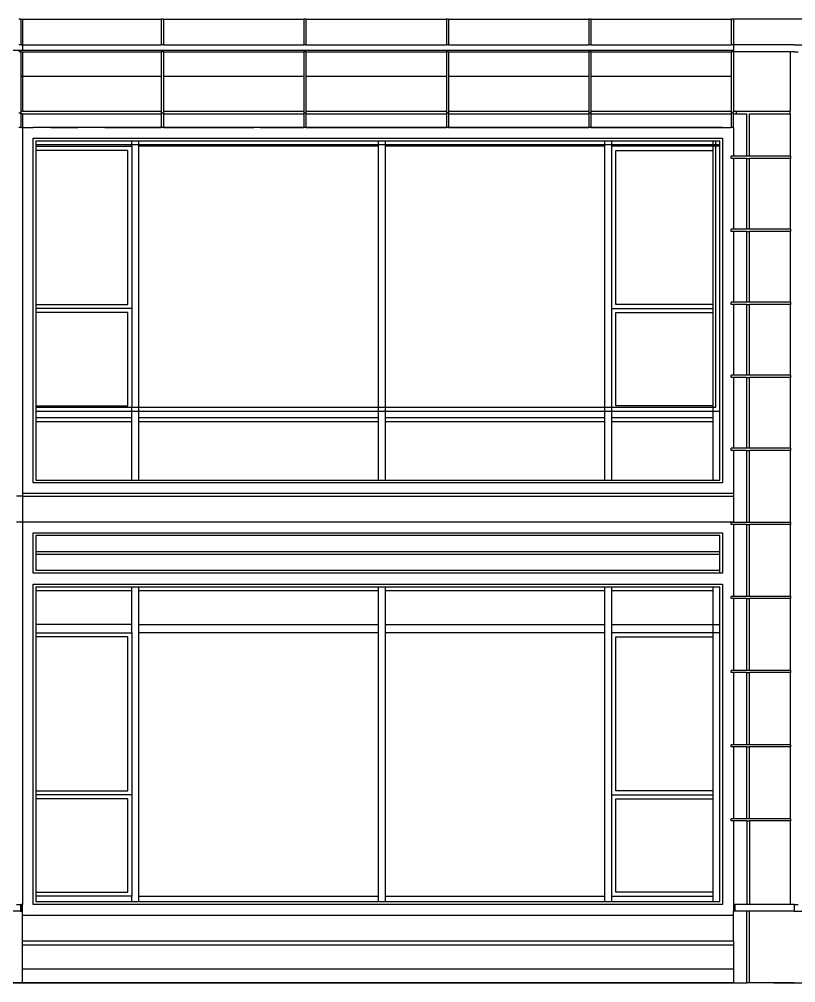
# Model space of a CAD drawing. Extents: x -311 to 61613, y 0 to 58400.
# Drawn here: x 21316 to 27061, y 0 to 7130 of the extents above; entities that cross this region are included whole.
import ezdxf

# ---------------------------------------------------------------- set-up
doc = ezdxf.new("R2010")
doc.units = 0
doc.header["$LTSCALE"] = 1000
doc.header["$MEASUREMENT"] = 0
doc.layers.add('AD-AREA-OUTL', color=31, linetype='Continuous')

msp = doc.modelspace()

# ---------------------------------------------------------------- linework, layer by layer
at = {"layer": 'AD-AREA-OUTL', "color": 252}
for p, q in [((21327.9, 7130.4), (21313, 7130.4)), ((21327.9, 7130.4), (21340.2, 7130.4)), ((21327.9, 7130.4), (21327.9, 6940.4)), ((21340.2, 7130.4), (22367.1, 7130.4)), ((21340.2, 7130.4), (21340.2, 6940.4)), ((22367.1, 7130.4), (22367.1, 6940.4)), ((22382.3, 7130.4), (22367.1, 7130.4)), ((22382.3, 7130.4), (23421.6, 7130.4)), ((22382.3, 7130.4), (22382.3, 6940.4)), ((23421.6, 7130.4), (23421.6, 6940.4)), ((23436.8, 7130.4), (23421.6, 7130.4)), ((23436.8, 7130.4), (24476.1, 7130.4)), ((23436.8, 7130.4), (23436.8, 6940.4)), ((24476.1, 7130.4), (24476.1, 6940.4)), ((24490.9, 7130.4), (24476.1, 7130.4)), ((24490.9, 7130.4), (25530.5, 7130.4)), ((24490.9, 7130.4), (24490.9, 6940.4)), ((25530.5, 7130.4), (25530.5, 6940.4)), ((25545.3, 7130.4), (25530.5, 7130.4)), ((25545.3, 7130.4), (26584.6, 7130.4)), ((25545.3, 7130.4), (25545.3, 6940.4)), ((26584.6, 7130.4), (26584.6, 6940.4)), ((26599.8, 7130.4), (26584.6, 7130.4)), ((27492.7, 7130.4), (26599.8, 7130.4)), ((26599.8, 7130.4), (26599.8, 6940.4)), ((21324.7, 6940.4), (21313, 6940.4)), ((21327.9, 6940.4), (21324.7, 6940.4)), ((21327.9, 6940.4), (21340.2, 6940.4)), ((21340.2, 6940.4), (22367.1, 6940.4)), ((21340.2, 6940.4), (21340.2, 6900)), ((22382.3, 6940.4), (22367.1, 6940.4)), ((22382.3, 6940.4), (23421.6, 6940.4)), ((23436.8, 6940.4), (23421.6, 6940.4)), ((23436.8, 6940.4), (24476.1, 6940.4)), ((24490.9, 6940.4), (24476.1, 6940.4)), ((24490.9, 6940.4), (25530.5, 6940.4)), ((25545.3, 6940.4), (25530.5, 6940.4)), ((25545.3, 6940.4), (26584.6, 6940.4)), ((26599.8, 6940.4), (26584.6, 6940.4)), ((26599.8, 6940.4), (26599.8, 6900)), ((27049.9, 6940.4), (26599.8, 6940.4)), ((27049.9, 6940.4), (27492.7, 6940.4)), ((21324.7, 6900), (20890.1, 6900)), ((21327.9, 6890.3), (21313, 6890.3)), ((21340.2, 6900), (21324.7, 6900)), ((21327.9, 6890.3), (21340.2, 6890.4)), ((21327.9, 6890.3), (21327.9, 6710)), ((26599.8, 6900), (21340.2, 6900)), ((21340.2, 6890.4), (21340.2, 6710)), ((21340.2, 6890.4), (22367.1, 6890.3)), ((22367.1, 6890.3), (22367.1, 6710)), ((22382.3, 6890.3), (22367.1, 6890.3)), ((22382.3, 6890.3), (22382.3, 6710)), ((22382.3, 6890.3), (23421.6, 6890.3)), ((23421.6, 6890.3), (23421.6, 6710)), ((23436.8, 6890.3), (23421.6, 6890.3)), ((23436.8, 6890.3), (23436.8, 6710)), ((23436.8, 6890.3), (24476.1, 6890.3)), ((24476.1, 6890.3), (24476.1, 6710)), ((24490.9, 6890.3), (24476.1, 6890.3)), ((24490.9, 6890.3), (24490.9, 6710)), ((24490.9, 6890.3), (25530.5, 6890.3)), ((25530.5, 6890.3), (25530.5, 6710)), ((25545.3, 6890.3), (25530.5, 6890.3)), ((25545.3, 6890.3), (25545.3, 6710)), ((25545.3, 6890.3), (26584.6, 6890.3)), ((26584.6, 6890.3), (26584.6, 6710)), ((26599.8, 6890.3), (26584.6, 6890.3)), ((26599.8, 6900), (26599.8, 6890.3)), ((26599.8, 6890.3), (26599.8, 6450.3)), ((27019.9, 6890.3), (26599.8, 6890.3)), ((27049.9, 6890.3), (27019.9, 6890.3)), ((27019.9, 6890.3), (27019.9, 6450.3)), ((27049.9, 6890.3), (27079.9, 6890.3)), ((21327.9, 6710), (21327.9, 6450.3)), ((21327.9, 6710), (21340.2, 6710)), ((21340.2, 6710), (22367.1, 6710)), ((21340.2, 6710), (21340.2, 6450.3)), ((22367.1, 6710), (22367.1, 6450.3)), ((22382.3, 6710), (22382.3, 6450.3)), ((22382.3, 6710), (23421.6, 6710)), ((23421.6, 6710), (23421.6, 6450.3)), ((23436.8, 6710), (23436.8, 6450.3)), ((23436.8, 6710), (24476.1, 6710)), ((24476.1, 6710), (24476.1, 6450.3)), ((24490.9, 6710), (24490.9, 6450.3)), ((24490.9, 6710), (25530.5, 6710)), ((25530.5, 6710), (25530.5, 6450.3)), ((25545.3, 6710), (25545.3, 6450.3)), ((25545.3, 6710), (26584.6, 6710)), ((26584.6, 6710), (26584.6, 6450.3)), ((21327.9, 6434.8), (21313, 6434.8)), ((21327.9, 6450.3), (21327.9, 6434.8)), ((21340.2, 6450.3), (21327.9, 6450.3)), ((21327.9, 6430.3), (21327.9, 6434.8)), ((21327.9, 6430.3), (21327.9, 6330.3)), ((21340.2, 6430.3), (21327.9, 6430.3)), ((21340.2, 6450.3), (22367.1, 6450.3)), ((21340.2, 6430.3), (21340.2, 6330.3)), ((21340.2, 6430.3), (22367.1, 6430.3)), ((22367.1, 6450.3), (22367.1, 6434.8)), ((22367.1, 6434.8), (22367.1, 6430.3)), ((22382.3, 6434.8), (22367.1, 6434.8)), ((22367.1, 6430.3), (22367.1, 6330.3)), ((22382.3, 6450.3), (22382.3, 6434.8)), ((22382.3, 6450.3), (23421.6, 6450.3)), ((22382.3, 6430.3), (22382.3, 6434.8)), ((22382.3, 6430.3), (22382.3, 6330.3)), ((22382.3, 6430.3), (23421.6, 6430.3)), ((23421.6, 6450.3), (23421.6, 6434.8)), ((23421.6, 6434.8), (23421.6, 6430.3)), ((23436.8, 6434.8), (23421.6, 6434.8)), ((23421.6, 6430.3), (23421.6, 6330.3)), ((23436.8, 6450.3), (23436.8, 6434.8)), ((23436.8, 6450.3), (24476.1, 6450.3)), ((23436.8, 6430.3), (23436.8, 6434.8)), ((23436.8, 6430.3), (23436.8, 6330.3)), ((23436.8, 6430.3), (24476.1, 6430.3)), ((24476.1, 6450.3), (24476.1, 6434.8)), ((24476.1, 6434.8), (24476.1, 6430.3)), ((24490.9, 6434.8), (24476.1, 6434.8)), ((24476.1, 6430.3), (24476.1, 6330.3)), ((24490.9, 6450.3), (24490.9, 6434.8)), ((24490.9, 6450.3), (25530.5, 6450.3)), ((24490.9, 6430.3), (24490.9, 6434.8)), ((24490.9, 6430.3), (24490.9, 6330.3)), ((24490.9, 6430.3), (25530.5, 6430.3)), ((25530.5, 6450.3), (25530.5, 6434.8)), ((25530.5, 6434.8), (25530.5, 6430.3)), ((25545.3, 6434.8), (25530.5, 6434.8)), ((25530.5, 6430.3), (25530.5, 6330.3)), ((25545.3, 6450.3), (25545.3, 6434.8)), ((25545.3, 6450.3), (26584.6, 6450.3)), ((25545.3, 6430.3), (25545.3, 6434.8)), ((25545.3, 6430.3), (25545.3, 6330.3)), ((25545.3, 6430.3), (26584.6, 6430.3)), ((26584.6, 6450.3), (26584.6, 6434.8)), ((26584.6, 6434.8), (26584.6, 6430.3)), ((26599.8, 6434.8), (26584.6, 6434.8)), ((26584.6, 6430.3), (26584.6, 6330.3)), ((26599.8, 6434.8), (26599.8, 6450.3)), ((26599.8, 6450.3), (26619.9, 6450.3)), ((26599.8, 6430.3), (26599.8, 6434.8)), ((26599.8, 6330.3), (26599.8, 6430.3)), ((26599.8, 6430.3), (26619.9, 6430.3)), ((26619.9, 6450.3), (26619.9, 6430.3)), ((26619.9, 6450.3), (27019.9, 6450.3)), ((26619.9, 6430.3), (26699.6, 6430.3)), ((26699.6, 6116), (26699.6, 6430.3)), ((26719.7, 6430.3), (27019.9, 6430.3)), ((26719.7, 6116), (26719.7, 6430.3)), ((27019.9, 6430.3), (27019.9, 6450.3)), ((27019.9, 6430.3), (27019.9, 6116)), ((21327.9, 6330.3), (21313, 6330.3)), ((21327.9, 6330.3), (21340.2, 6330.3)), ((21340.2, 6330.3), (21419.9, 6330.3)), ((21340.2, 6330.3), (21340.2, 3620)), ((21499.7, 6330.3), (21419.9, 6330.3)), ((21419.9, 6330), (21419.9, 6330.3)), ((21499.7, 6330), (21419.9, 6330)), ((21549.8, 6330.3), (21499.7, 6330.3)), ((21499.7, 6330.3), (21499.7, 6330)), ((21549.8, 6330), (21499.7, 6330)), ((21549.8, 6330.3), (21650, 6330.3)), ((21549.8, 6330.3), (21549.8, 6330)), ((21650, 6330), (21549.8, 6330)), ((21650, 6330.3), (21749.8, 6330.3)), ((21650, 6330.3), (21650, 6330)), ((21749.8, 6330), (21650, 6330)), ((21796.7, 6330.3), (21749.8, 6330.3)), ((21749.8, 6330), (21749.8, 6330.3)), ((21796.7, 6330), (21749.8, 6330)), ((21796.7, 6330), (21796.7, 6330.3)), ((21949.8, 6330.3), (21796.7, 6330.3)), ((21949.8, 6330), (21796.7, 6330)), ((21949.8, 6330), (21949.8, 6330.3)), ((21949.8, 6330.3), (22149.8, 6330.3)), ((22149.8, 6330), (21949.8, 6330)), ((22149.8, 6330.3), (22199.9, 6330.3)), ((22149.8, 6330), (22149.8, 6330.3)), ((22199.9, 6330), (22149.8, 6330)), ((22199.9, 6330.3), (22367.1, 6330.3)), ((22199.9, 6330), (22199.9, 6330.3)), ((23053, 6330), (22199.9, 6330)), ((22382.3, 6330.3), (22367.1, 6330.3)), ((22382.3, 6330.3), (23053, 6330.3)), ((23099.9, 6330.3), (23053, 6330.3)), ((23053, 6330), (23053, 6330.3)), ((23099.9, 6330), (23053, 6330)), ((23099.9, 6330.3), (23199.7, 6330.3)), ((23099.9, 6330.3), (23099.9, 6330)), ((23199.7, 6330), (23099.9, 6330)), ((23199.7, 6330.3), (23200.1, 6330.3)), ((23199.7, 6330.3), (23199.7, 6330)), ((23200.1, 6330), (23199.7, 6330)), ((23200.1, 6330.3), (23421.6, 6330.3)), ((23200.1, 6330.3), (23200.1, 6330)), ((23619.9, 6330), (23200.1, 6330)), ((23436.8, 6330.3), (23421.6, 6330.3)), ((23436.8, 6330.3), (23619.9, 6330.3)), ((23619.9, 6330.3), (23650.2, 6330.3)), ((23619.9, 6330), (23619.9, 6330.3)), ((23650.2, 6330), (23619.9, 6330)), ((23650.2, 6330.3), (23679.8, 6330.3)), ((23650.2, 6330.3), (23650.2, 6330)), ((23679.8, 6330), (23650.2, 6330)), ((23679.8, 6330.3), (23916.6, 6330.3)), ((23679.8, 6330), (23679.8, 6330.3)), ((23916.6, 6330), (23679.8, 6330)), ((23916.6, 6330.3), (23974.8, 6330.3)), ((23916.6, 6330), (23916.6, 6330.3)), ((23974.8, 6330), (23916.6, 6330)), ((23974.8, 6330.3), (24024.9, 6330.3)), ((23974.8, 6330), (23974.8, 6330.3)), ((24024.9, 6330), (23974.8, 6330)), ((24024.9, 6330.3), (24099.6, 6330.3)), ((24024.9, 6330), (24024.9, 6330.3)), ((24099.6, 6330), (24024.9, 6330)), ((24099.6, 6330.3), (24100, 6330.3)), ((24099.6, 6330), (24099.6, 6330.3)), ((24100, 6330), (24099.6, 6330)), ((24100, 6330.3), (24100, 6330)), ((24100, 6330.3), (24149.7, 6330.3)), ((24149.7, 6330), (24100, 6330)), ((24149.7, 6330.3), (24199.8, 6330.3)), ((24149.7, 6330), (24149.7, 6330.3)), ((24199.8, 6330), (24149.7, 6330)), ((24199.8, 6330.3), (24476.1, 6330.3)), ((24199.8, 6330), (24199.8, 6330.3)), ((24949.8, 6330), (24199.8, 6330)), ((24490.9, 6330.3), (24476.1, 6330.3)), ((24490.9, 6330.3), (24949.8, 6330.3)), ((24949.8, 6330.3), (24999.9, 6330.3)), ((24949.8, 6330), (24949.8, 6330.3)), ((24999.9, 6330), (24949.8, 6330)), ((24999.9, 6330.3), (25530.5, 6330.3)), ((24999.9, 6330), (24999.9, 6330.3)), ((25649.8, 6330), (24999.9, 6330)), ((25545.3, 6330.3), (25530.5, 6330.3)), ((25545.3, 6330.3), (25649.8, 6330.3)), ((25649.8, 6330.3), (25699.8, 6330.3)), ((25649.8, 6330), (25649.8, 6330.3)), ((25699.8, 6330), (25649.8, 6330)), ((25699.8, 6330), (25699.8, 6330.3)), ((25699.8, 6330.3), (26449.9, 6330.3)), ((26449.9, 6330), (25699.8, 6330)), ((26449.9, 6330.3), (26470, 6330.3)), ((26449.9, 6330.3), (26449.9, 6330)), ((26470, 6330), (26449.9, 6330)), ((26470, 6330.3), (26500, 6330.3)), ((26470, 6330), (26470, 6330.3)), ((26500, 6330), (26470, 6330)), ((26500, 6330), (26500, 6330.3)), ((26500, 6330.3), (26519.7, 6330.3)), ((26519.7, 6330), (26500, 6330)), ((26519.7, 6330.3), (26584.6, 6330.3)), ((26519.7, 6330.3), (26519.7, 6330)), ((26599.8, 6330.3), (26584.6, 6330.3)), ((26599.8, 6330.3), (26599.8, 6116)), ((21419.9, 6250), (26519.7, 6250)), ((21419.9, 3700), (21419.9, 6250)), ((21440, 6230), (21440, 6200)), ((21440, 6230), (22149.8, 6230)), ((22149.8, 6230), (22199.9, 6230)), ((22149.8, 6200), (22149.8, 6230)), ((22199.9, 6200), (22199.9, 6230)), ((22199.9, 6230), (23974.8, 6230)), ((23974.8, 6200), (23974.8, 6230)), ((23974.8, 6230), (24024.9, 6230)), ((24024.9, 6200), (24024.9, 6230)), ((24024.9, 6230), (25649.8, 6230)), ((25649.8, 6230), (25699.8, 6230)), ((25649.8, 6200), (25649.8, 6230)), ((25699.8, 6230), (26449.9, 6230)), ((25699.8, 6200), (25699.8, 6230)), ((26449.9, 6230), (26470, 6230)), ((26449.9, 6200), (26449.9, 6230)), ((26470, 6230), (26500, 6230)), ((26470, 6200), (26470, 6230)), ((26500, 6200), (26500, 6230)), ((26519.7, 6250), (26519.7, 3700)), ((21440, 6200), (21440, 6190)), ((22149.8, 6200), (21440, 6200)), ((21440, 6190), (21440, 6160)), ((21440, 6190), (22149.8, 6190)), ((21440, 6160), (21440, 5020)), ((22119.9, 6160), (21440, 6160)), ((22119.9, 5020), (22119.9, 6160)), ((22199.9, 6200), (22149.8, 6200)), ((22149.8, 6190), (22149.8, 6200)), ((22149.8, 6190), (22149.8, 4990)), ((22199.9, 6190), (22199.9, 6200)), ((23974.8, 6200), (22199.9, 6200)), ((22199.9, 4260), (22199.9, 6190)), ((23974.8, 6190), (22199.9, 6190)), ((23974.8, 6190), (23974.8, 6200)), ((24024.9, 6200), (23974.8, 6200)), ((23974.8, 4260), (23974.8, 6190)), ((24024.9, 6190), (24024.9, 6200)), ((25649.8, 6200), (24024.9, 6200)), ((24024.9, 4260), (24024.9, 6190)), ((25649.8, 6190), (24024.9, 6190)), ((25699.8, 6200), (25649.8, 6200)), ((25649.8, 6190), (25649.8, 6200)), ((25649.8, 4260), (25649.8, 6190)), ((26449.9, 6200), (25699.8, 6200)), ((25699.8, 6190), (25699.8, 6200)), ((25699.8, 4990), (25699.8, 6190)), ((26449.9, 6190), (25699.8, 6190)), ((25729.8, 6160), (26449.9, 6160)), ((25729.8, 5020), (25729.8, 6160)), ((26470, 6200), (26449.9, 6200)), ((26449.9, 6190), (26449.9, 6200)), ((26449.9, 6160), (26449.9, 6190)), ((26470, 6190), (26449.9, 6190)), ((26449.9, 5020), (26449.9, 6160)), ((26500, 6200), (26470, 6200)), ((26470, 6190), (26470, 6200)), ((26500, 6190), (26470, 6190)), ((26470, 4260), (26470, 6190)), ((26500, 6190), (26500, 6200)), ((26500, 4230), (26500, 6190)), ((26599.8, 6116), (26584.6, 6116)), ((26584.6, 6101), (26584.6, 6116)), ((26599.8, 6101), (26584.6, 6101)), ((26699.6, 6116), (26599.8, 6116)), ((26599.8, 6101), (26599.8, 5575.8)), ((26699.6, 6101), (26599.8, 6101)), ((26719.7, 6116), (26699.6, 6116)), ((26699.6, 5575.8), (26699.6, 6101)), ((26699.6, 6101), (26719.7, 6101)), ((27019.9, 6116), (26719.7, 6116)), ((27019.9, 6101), (26719.7, 6101)), ((26719.7, 5575.8), (26719.7, 6101)), ((27023.8, 6116), (27019.9, 6116)), ((27019.9, 6101), (27019.9, 5575.8)), ((27019.9, 6101), (27023.8, 6101)), ((27023.8, 6101), (27023.8, 6116)), ((26599.8, 5575.8), (26584.6, 5575.8)), ((26584.6, 5560.8), (26584.6, 5575.8)), ((26699.6, 5575.8), (26599.8, 5575.8)), ((26719.7, 5575.8), (26699.6, 5575.8)), ((27019.9, 5575.8), (26719.7, 5575.8)), ((27023.8, 5575.8), (27019.9, 5575.8)), ((27023.8, 5560.8), (27023.8, 5575.8)), ((26599.8, 5560.8), (26584.6, 5560.8)), ((26699.6, 5560.8), (26599.8, 5560.8)), ((26599.8, 5560.8), (26599.8, 5035.5)), ((26699.6, 5035.5), (26699.6, 5560.8)), ((26699.6, 5560.8), (26719.7, 5560.8)), ((27019.9, 5560.8), (26719.7, 5560.8)), ((26719.7, 5035.5), (26719.7, 5560.8)), ((27019.9, 5560.8), (27019.9, 5035.5)), ((27019.9, 5560.8), (27023.8, 5560.8)), ((21440, 5020), (21440, 4990)), ((21440, 5020), (22119.9, 5020)), ((26449.9, 5020), (25729.8, 5020)), ((26449.9, 4990), (26449.9, 5020)), ((26599.8, 5035.5), (26584.6, 5035.5)), ((26584.6, 5020.5), (26584.6, 5035.5)), ((26599.8, 5020.5), (26584.6, 5020.5)), ((26699.6, 5035.5), (26599.8, 5035.5)), ((26699.6, 5020.5), (26599.8, 5020.5)), ((26599.8, 5020.5), (26599.8, 4495.3)), ((26719.7, 5035.5), (26699.6, 5035.5)), ((26699.6, 4495.3), (26699.6, 5020.5)), ((26699.6, 5020.5), (26719.7, 5020.5)), ((27019.9, 5035.5), (26719.7, 5035.5)), ((27019.9, 5020.5), (26719.7, 5020.5)), ((26719.7, 4495.3), (26719.7, 5020.5)), ((27023.8, 5035.5), (27019.9, 5035.5)), ((27019.9, 5020.5), (27019.9, 4495.3)), ((27019.9, 5020.5), (27023.8, 5020.5)), ((27023.8, 5020.5), (27023.8, 5035.5)), ((21440, 4990), (21440, 4960)), ((22149.8, 4990), (21440, 4990)), ((21440, 4960), (21440, 4270)), ((22119.9, 4960), (21440, 4960)), ((22119.9, 4270), (22119.9, 4960)), ((22149.8, 4990), (22149.8, 4260)), ((25699.8, 4260), (25699.8, 4990)), ((25699.8, 4990), (26449.9, 4990)), ((25729.8, 4960), (26449.9, 4960)), ((25729.8, 4270), (25729.8, 4960)), ((26449.9, 4960), (26449.9, 4990)), ((26449.9, 4270), (26449.9, 4960)), ((26599.8, 4495.3), (26584.6, 4495.3)), ((26584.6, 4480.3), (26584.6, 4495.3)), ((26699.6, 4495.3), (26599.8, 4495.3)), ((26719.7, 4495.3), (26699.6, 4495.3)), ((27019.9, 4495.3), (26719.7, 4495.3)), ((27023.8, 4495.3), (27019.9, 4495.3)), ((27023.8, 4480.3), (27023.8, 4495.3)), ((26599.8, 4480.3), (26584.6, 4480.3)), ((26599.8, 4480.3), (26599.8, 3955)), ((26699.6, 4480.3), (26599.8, 4480.3)), ((26699.6, 3955), (26699.6, 4480.3)), ((26699.6, 4480.3), (26719.7, 4480.3)), ((27019.9, 4480.3), (26719.7, 4480.3)), ((26719.7, 3955), (26719.7, 4480.3)), ((27019.9, 4480.3), (27019.9, 3955)), ((27019.9, 4480.3), (27023.8, 4480.3)), ((21440, 4270), (21440, 4260)), ((21440, 4270), (22119.9, 4270)), ((21440, 4260), (21440, 4230)), ((21440, 4260), (22149.8, 4260)), ((21440, 4230), (21440, 4180)), ((21440, 4230), (22149.8, 4230)), ((22149.8, 4230), (22149.8, 4260)), ((22149.8, 4260), (22199.9, 4260)), ((22149.8, 4180), (22149.8, 4230)), ((22149.8, 4230), (22199.9, 4230)), ((22199.9, 4230), (22199.9, 4260)), ((22199.9, 4260), (23974.8, 4260)), ((22199.9, 4180), (22199.9, 4230)), ((22199.9, 4230), (23974.8, 4230)), ((23974.8, 4230), (23974.8, 4260)), ((23974.8, 4260), (24024.9, 4260)), ((23974.8, 4230), (24024.9, 4230)), ((23974.8, 4180), (23974.8, 4230)), ((24024.9, 4260), (25649.8, 4260)), ((24024.9, 4230), (24024.9, 4260)), ((24024.9, 4230), (25649.8, 4230)), ((24024.9, 4180), (24024.9, 4230)), ((25649.8, 4260), (25699.8, 4260)), ((25649.8, 4230), (25649.8, 4260)), ((25649.8, 4230), (25699.8, 4230)), ((25649.8, 4180), (25649.8, 4230)), ((25699.8, 4260), (26449.9, 4260)), ((25699.8, 4230), (25699.8, 4260)), ((25699.8, 4230), (26449.9, 4230)), ((25699.8, 4180), (25699.8, 4230)), ((26449.9, 4270), (25729.8, 4270)), ((26449.9, 4260), (26449.9, 4270)), ((26449.9, 4260), (26470, 4260)), ((26449.9, 4230), (26449.9, 4260)), ((26449.9, 4230), (26500, 4230)), ((26449.9, 4180), (26449.9, 4230)), ((26500, 3720), (26500, 4230)), ((21440, 4180), (21440, 4150)), ((22149.8, 4180), (21440, 4180)), ((21440, 4150), (21440, 3720)), ((22149.8, 4150), (21440, 4150)), ((22149.8, 4150), (22149.8, 4180)), ((22149.8, 3720), (22149.8, 4150)), ((22199.9, 4150), (22199.9, 4180)), ((23974.8, 4180), (22199.9, 4180)), ((22199.9, 3720), (22199.9, 4150)), ((23974.8, 4150), (22199.9, 4150)), ((23974.8, 4150), (23974.8, 4180)), ((23974.8, 3720), (23974.8, 4150)), ((24024.9, 4150), (24024.9, 4180)), ((25649.8, 4180), (24024.9, 4180)), ((24024.9, 3720), (24024.9, 4150)), ((25649.8, 4150), (24024.9, 4150)), ((25649.8, 4150), (25649.8, 4180)), ((25649.8, 3720), (25649.8, 4150)), ((25699.8, 4150), (25699.8, 4180)), ((26449.9, 4180), (25699.8, 4180)), ((25699.8, 3720), (25699.8, 4150)), ((26449.9, 4150), (25699.8, 4150)), ((26449.9, 4150), (26449.9, 4180)), ((26449.9, 3720), (26449.9, 4150)), ((26599.8, 3955), (26584.6, 3955)), ((26584.6, 3940), (26584.6, 3955)), ((26599.8, 3940), (26584.6, 3940)), ((26699.6, 3955), (26599.8, 3955)), ((26599.8, 3940), (26599.8, 3620)), ((26699.6, 3940), (26599.8, 3940)), ((26719.7, 3955), (26699.6, 3955)), ((26699.6, 3406.7), (26699.6, 3940)), ((26699.6, 3940), (26719.7, 3940)), ((27019.9, 3955), (26719.7, 3955)), ((27019.9, 3940), (26719.7, 3940)), ((26719.7, 3406.7), (26719.7, 3940)), ((27023.8, 3955), (27019.9, 3955)), ((27019.9, 3940), (27019.9, 3406.7)), ((27019.9, 3940), (27023.8, 3940)), ((27023.8, 3940), (27023.8, 3955)), ((21440, 3720), (22149.8, 3720)), ((22149.8, 3720), (22199.9, 3720)), ((22199.9, 3720), (23974.8, 3720)), ((23974.8, 3720), (24024.9, 3720)), ((24024.9, 3720), (25649.8, 3720)), ((25649.8, 3720), (25699.8, 3720)), ((25699.8, 3720), (26449.9, 3720)), ((26449.9, 3720), (26500, 3720)), ((26519.7, 3700), (21419.9, 3700)), ((21340.2, 3600), (21294.7, 3600)), ((21340.2, 3620), (21340.2, 3600)), ((26599.8, 3620), (21340.2, 3620)), ((21340.2, 3600), (26599.8, 3600)), ((21340.2, 3600), (21340.2, 3410)), ((26599.8, 3620), (26599.8, 3600)), ((26599.8, 3600), (26599.8, 3410)), ((21294.7, 3410), (21340.2, 3410)), ((21340.2, 3410), (21340.2, 580)), ((21340.2, 3410), (26599.8, 3410)), ((26599.8, 3406.7), (26584.6, 3406.7)), ((26584.6, 3391.7), (26584.6, 3406.7)), ((26599.8, 3391.7), (26584.6, 3391.7)), ((26599.8, 3410), (26599.8, 3406.7)), ((26699.6, 3406.7), (26599.8, 3406.7)), ((26699.6, 3391.7), (26599.8, 3391.7)), ((26599.8, 3391.7), (26599.8, 2858.4)), ((26719.7, 3406.7), (26699.6, 3406.7)), ((26699.6, 2858.4), (26699.6, 3391.7)), ((26699.6, 3391.7), (26719.7, 3391.7)), ((27019.9, 3406.7), (26719.7, 3406.7)), ((27019.9, 3391.7), (26719.7, 3391.7)), ((26719.7, 2858.4), (26719.7, 3391.7)), ((27023.8, 3406.7), (27019.9, 3406.7)), ((27019.9, 3391.7), (27019.9, 2858.4)), ((27019.9, 3391.7), (27023.8, 3391.7)), ((27023.8, 3391.7), (27023.8, 3406.7)), ((21419.9, 3030), (21419.9, 3330)), ((21419.9, 3330), (26519.7, 3330)), ((21440, 3310), (21440, 3190)), ((26500, 3310), (21440, 3310)), ((26500, 3190), (26500, 3310)), ((26519.7, 3330), (26519.7, 3030)), ((21440, 3190), (21440, 3170)), ((26500, 3190), (21440, 3190)), ((21440, 3170), (21440, 3050)), ((26500, 3170), (21440, 3170)), ((26500, 3170), (26500, 3190)), ((26500, 3050), (26500, 3170)), ((26500, 3030), (21419.9, 3030)), ((26500, 3050), (21440, 3050)), ((26500, 3030), (26500, 3050)), ((26519.7, 3030), (26500, 3030)), ((21419.9, 2950), (26519.7, 2950)), ((21419.9, 580), (21419.9, 2950)), ((21440, 2930), (22149.8, 2930)), ((21440, 2930), (21440, 2900)), ((22149.8, 2900), (22149.8, 2930)), ((22149.8, 2930), (22199.9, 2930)), ((22199.9, 2900), (22199.9, 2930)), ((22199.9, 2930), (23974.8, 2930)), ((23974.8, 2900), (23974.8, 2930)), ((23974.8, 2930), (24024.9, 2930)), ((24024.9, 2900), (24024.9, 2930)), ((24024.9, 2930), (25649.8, 2930)), ((25649.8, 2930), (25699.8, 2930)), ((25649.8, 2900), (25649.8, 2930)), ((25699.8, 2930), (26449.9, 2930)), ((25699.8, 2900), (25699.8, 2930)), ((26449.9, 2900), (26449.9, 2930)), ((26449.9, 2930), (26500, 2930)), ((26500, 2650), (26500, 2930)), ((26519.7, 2950), (26519.7, 580)), ((21440, 2900), (21440, 2650)), ((22149.8, 2900), (21440, 2900)), ((22149.8, 2650), (22149.8, 2900)), ((22199.9, 2650), (22199.9, 2900)), ((23974.8, 2900), (22199.9, 2900)), ((23974.8, 2650), (23974.8, 2900)), ((24024.9, 2650), (24024.9, 2900)), ((25649.8, 2900), (24024.9, 2900)), ((25649.8, 2650), (25649.8, 2900)), ((25699.8, 2650), (25699.8, 2900)), ((26449.9, 2900), (25699.8, 2900)), ((26449.9, 2650), (26449.9, 2900)), ((26599.8, 2858.4), (26584.6, 2858.4)), ((26584.6, 2843.4), (26584.6, 2858.4)), ((26699.6, 2858.4), (26599.8, 2858.4)), ((26719.7, 2858.4), (26699.6, 2858.4)), ((27019.9, 2858.4), (26719.7, 2858.4)), ((27023.8, 2858.4), (27019.9, 2858.4)), ((27023.8, 2843.4), (27023.8, 2858.4)), ((26599.8, 2843.4), (26584.6, 2843.4)), ((26699.6, 2843.4), (26599.8, 2843.4)), ((26599.8, 2843.4), (26599.8, 2310)), ((26699.6, 2310), (26699.6, 2843.4)), ((26699.6, 2843.4), (26719.7, 2843.4)), ((27019.9, 2843.4), (26719.7, 2843.4)), ((26719.7, 2310), (26719.7, 2843.4)), ((27019.9, 2843.4), (27019.9, 2310)), ((27019.9, 2843.4), (27023.8, 2843.4)), ((21440, 2650), (21440, 2590)), ((22149.8, 2650), (21440, 2650)), ((22149.8, 2590), (22149.8, 2650)), ((22199.9, 2590), (22199.9, 2650)), ((22199.9, 2650), (23974.8, 2650)), ((23974.8, 2590), (23974.8, 2650)), ((24024.9, 2590), (24024.9, 2650)), ((24024.9, 2650), (25649.8, 2650)), ((25649.8, 2590), (25649.8, 2650)), ((25699.8, 2650), (26449.9, 2650)), ((25699.8, 2590), (25699.8, 2650)), ((26449.9, 2590), (26449.9, 2650)), ((26449.9, 2650), (26500, 2650)), ((26500, 2590), (26500, 2650)), ((21440, 2590), (21440, 2560)), ((21440, 2590), (22149.8, 2590)), ((22149.8, 2590), (22149.8, 1390)), ((22199.9, 640), (22199.9, 2590)), ((23974.8, 2590), (22199.9, 2590)), ((23974.8, 640), (23974.8, 2590)), ((24024.9, 640), (24024.9, 2590)), ((25649.8, 2590), (24024.9, 2590)), ((25649.8, 640), (25649.8, 2590)), ((25699.8, 1390), (25699.8, 2590)), ((26449.9, 2590), (25699.8, 2590)), ((26449.9, 2560), (26449.9, 2590)), ((26500, 2590), (26449.9, 2590)), ((26500, 600), (26500, 2590)), ((21440, 2560), (21440, 1420)), ((22119.9, 2560), (21440, 2560)), ((22119.9, 1420), (22119.9, 2560)), ((25729.8, 2560), (26449.9, 2560)), ((25729.8, 1420), (25729.8, 2560)), ((26449.9, 1420), (26449.9, 2560)), ((26599.8, 2310), (26584.6, 2310)), ((26584.6, 2295), (26584.6, 2310)), ((26599.8, 2295), (26584.6, 2295)), ((26699.6, 2310), (26599.8, 2310)), ((26699.6, 2295), (26599.8, 2295)), ((26599.8, 2295), (26599.8, 1761.7)), ((26719.7, 2310), (26699.6, 2310)), ((26699.6, 1761.7), (26699.6, 2295)), ((26699.6, 2295), (26719.7, 2295)), ((27019.9, 2310), (26719.7, 2310)), ((27019.9, 2295), (26719.7, 2295)), ((26719.7, 1761.7), (26719.7, 2295)), ((27023.8, 2310), (27019.9, 2310)), ((27019.9, 2295), (27019.9, 1761.7)), ((27019.9, 2295), (27023.8, 2295)), ((27023.8, 2295), (27023.8, 2310)), ((26599.8, 1761.7), (26584.6, 1761.7)), ((26584.6, 1746.7), (26584.6, 1761.7)), ((26599.8, 1746.7), (26584.6, 1746.7)), ((26699.6, 1761.7), (26599.8, 1761.7)), ((26699.6, 1746.7), (26599.8, 1746.7)), ((26599.8, 1746.7), (26599.8, 1213.3)), ((26719.7, 1761.7), (26699.6, 1761.7)), ((26699.6, 1213.3), (26699.6, 1746.7)), ((26699.6, 1746.7), (26719.7, 1746.7)), ((27019.9, 1761.7), (26719.7, 1761.7)), ((27019.9, 1746.7), (26719.7, 1746.7)), ((26719.7, 1213.3), (26719.7, 1746.7)), ((27023.8, 1761.7), (27019.9, 1761.7)), ((27019.9, 1746.7), (27019.9, 1213.3)), ((27019.9, 1746.7), (27023.8, 1746.7)), ((27023.8, 1746.7), (27023.8, 1761.7)), ((21440, 1420), (21440, 1390)), ((21440, 1420), (22119.9, 1420)), ((21440, 1390), (21440, 1360)), ((22149.8, 1390), (21440, 1390)), ((21440, 1360), (21440, 670)), ((22119.9, 1360), (21440, 1360)), ((22119.9, 670), (22119.9, 1360)), ((22149.8, 1390), (22149.8, 640)), ((25699.8, 640), (25699.8, 1390)), ((25699.8, 1390), (26449.9, 1390)), ((26449.9, 1420), (25729.8, 1420)), ((25729.8, 1360), (26449.9, 1360)), ((25729.8, 670), (25729.8, 1360)), ((26449.9, 1390), (26449.9, 1420)), ((26449.9, 1360), (26449.9, 1390)), ((26449.9, 670), (26449.9, 1360)), ((26599.8, 1213.3), (26584.6, 1213.3)), ((26584.6, 1198.4), (26584.6, 1213.3)), ((26699.6, 1213.3), (26599.8, 1213.3)), ((26719.7, 1213.3), (26699.6, 1213.3)), ((27019.9, 1213.3), (26719.7, 1213.3)), ((27023.8, 1213.3), (27019.9, 1213.3)), ((27023.8, 1198.4), (27023.8, 1213.3)), ((26599.8, 1198.4), (26584.6, 1198.4)), ((26699.6, 1198.4), (26599.8, 1198.4)), ((26599.8, 1198.4), (26599.8, 580)), ((26699.6, 1198.4), (26699.6, 580)), ((26699.6, 1198.4), (26719.7, 1198.4)), ((26719.7, 1198.4), (26719.7, 580)), ((27019.9, 1198.4), (26719.7, 1198.4)), ((27019.9, 1198.4), (27019.9, 580)), ((27019.9, 1198.4), (27023.8, 1198.4)), ((21440, 670), (21440, 640)), ((21440, 670), (22119.9, 670)), ((26449.9, 670), (25729.8, 670)), ((26449.9, 640), (26449.9, 670)), ((21294.7, 580), (21324.7, 580)), ((21324.7, 580), (21330, 580)), ((21324.7, 580), (21324.7, 530)), ((21330, 580), (21330, 530)), ((21340.2, 580), (21330, 580)), ((21340.2, 530), (21340.2, 580)), ((26519.7, 580), (21419.9, 580)), ((21440, 640), (21440, 600)), ((22149.8, 640), (21440, 640)), ((21440, 600), (22149.8, 600)), ((22149.8, 600), (22149.8, 640)), ((22149.8, 600), (22199.9, 600)), ((22199.9, 600), (22199.9, 640)), ((22199.9, 640), (23974.8, 640)), ((22199.9, 600), (23974.8, 600)), ((23974.8, 600), (23974.8, 640)), ((23974.8, 600), (24024.9, 600)), ((24024.9, 600), (24024.9, 640)), ((24024.9, 640), (25649.8, 640)), ((24024.9, 600), (25649.8, 600)), ((25649.8, 600), (25649.8, 640)), ((25649.8, 600), (25699.8, 600)), ((25699.8, 600), (25699.8, 640)), ((25699.8, 640), (26449.9, 640)), ((25699.8, 600), (26449.9, 600)), ((26449.9, 600), (26449.9, 640)), ((26449.9, 600), (26500, 600)), ((26599.8, 580), (26599.8, 550)), ((26599.8, 580), (26609.7, 580)), ((26609.7, 580), (26609.7, 550)), ((26699.6, 580), (26609.7, 580)), ((26719.7, 580), (26699.6, 580)), ((27019.9, 580), (26719.7, 580)), ((27049.9, 580), (27019.9, 580)), ((27049.9, 580), (27079.9, 580)), ((27049.9, 580), (27049.9, 530)), ((21324.7, 530), (21240, 530)), ((21324.7, 530), (21330, 530)), ((21330, 530), (21340.2, 530)), ((21340.2, 500), (21340.2, 530)), ((21340.2, 310), (21340.2, 500)), ((21340.2, 500), (26599.8, 500)), ((26599.8, 550), (26599.8, 530)), ((26609.7, 550), (26599.8, 550)), ((26599.8, 500), (26599.8, 530)), ((26609.7, 530), (26599.8, 530)), ((26599.8, 310), (26599.8, 500)), ((26609.7, 550), (26609.7, 530)), ((26699.6, 530), (26609.7, 530)), ((26719.7, 530), (26699.6, 530)), ((26699.6, 0), (26699.6, 530)), ((27049.9, 530), (26719.7, 530)), ((26719.7, 0), (26719.7, 530)), ((27049.9, 530), (27379.8, 530)), ((21340.2, 280), (21340.2, 310)), ((21340.2, 310), (26599.8, 310)), ((26599.8, 310), (26599.8, 280)), ((21340.2, 100), (21340.2, 280)), ((21340.2, 280), (26599.8, 280)), ((26599.8, 280), (26599.8, 100)), ((21340.2, 0), (21340.2, 100)), ((26599.8, 100), (21340.2, 100)), ((26599.8, 100), (26599.8, 0)), ((21240, 0), (21324.7, 0)), ((21319.8, 0), (21324.7, 0)), ((21324.7, 0), (21340.2, 0)), ((21340.2, 0), (26599.8, 0)), ((26599.8, 0), (26699.6, 0)), ((26599.8, 0), (26599.8, 0)), ((26719.7, 0), (26699.6, 0)), ((26900, 0), (26719.7, 0)), ((27049.9, 0), (26900, 0)), ((26900, 0), (26900, 0)), ((27044.6, 0), (27049.9, 0)), ((27049.9, 0), (27379.8, 0)), ((26599.8, 0), (18149.7, 0)), ((26900, 0), (27499.7, 0))]:
    msp.add_line(p, q, dxfattribs=at)

doc.saveas('drawing.dxf')
